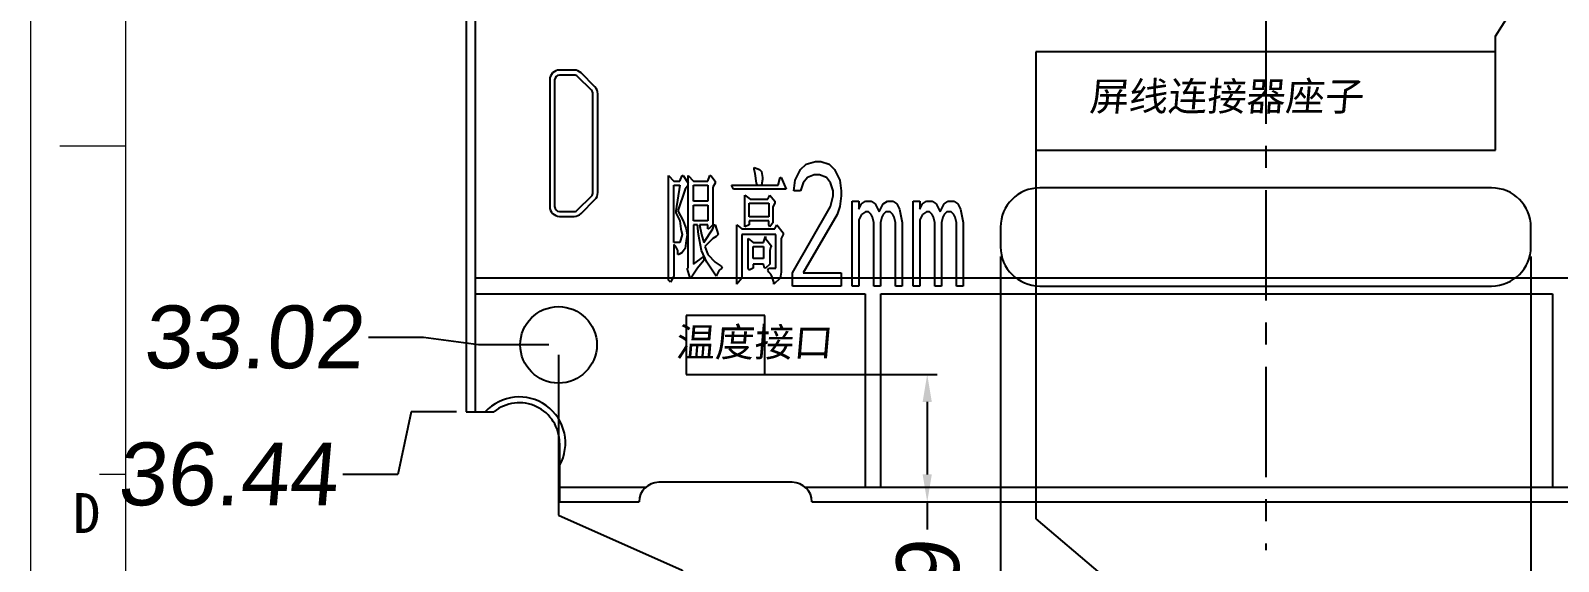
# Model space of a CAD drawing. Extents: x -144 to 4730, y -3845 to 502.
# Drawn here: x 1207.4 to 1285.2, y -3236.8 to -3209.8 of the extents above; entities that cross this region are included whole.
import ezdxf

# ---------------------------------------------------------------- set-up
doc = ezdxf.new("R2010")
doc.units = 0
doc.header["$LTSCALE"] = 15
doc.header["$MEASUREMENT"] = 0
doc.linetypes.add('CENTER', pattern=[0.6, 0.375, -0.075, 0.075, -0.075])
doc.layers.get('0').update_dxf_attribs({"linetype": 'CONTINUOUS'})
doc.layers.get('Defpoints').update_dxf_attribs({"linetype": 'CONTINUOUS'})
doc.layers.add('02___PRT_ALL_AXES', color=7, linetype='CONTINUOUS')
doc.layers.add('03___PRT_ALL_CURVES', color=7, linetype='CONTINUOUS')
doc.layers.add('轮廊线', color=7, linetype='CONTINUOUS', lineweight=13)
doc.styles.get("Standard").update_dxf_attribs({"font": 'txt', "width": 0.8})
doc.styles.add('标准', font='arial.ttf', dxfattribs={"oblique": 5})
doc.dimstyles.new('MSTD', dxfattribs={"dimtxt": 3.2, "dimasz": 1.4, "dimexe": 0.5, "dimexo": 0.5, "dimgap": 0.5, "dimtad": 0, "dimzin": 1, "dimdsep": 46, "dimtxsty": '标准', "dimcen": 0, "dimclrd": 5, "dimclre": 5, "dimclrt": 3, "dimadec": 1, "dimazin": 2, "dimtfac": 0.5, "dimtmove": 0, "dimatfit": 3, "dimfxl": 0, "dimlwd": -1, "dimarcsym": 0})

# ---------------------------------------------------------------- blocks, each defined once
blk = doc.blocks.new('A4h')
at = {"layer": '轮廊线', "color": 7, "lineweight": 13}
for p, q in [((-257.518, 175.716), (-257.518, 0)), ((-252.81, 172.01), (-252.81, 3.706)), ((-252.81, 77.833), (-256.061, 77.833)), ((-252.81, 61.576), (-254.11, 61.576))]:
    blk.add_line(p, q, dxfattribs=at)
at = {"layer": '轮廊线', "color": 7}
blk.add_text('D', height=1.977, dxfattribs=at).set_placement((-255.411, 58.675))
blk = doc.blocks.new('*D719')
at = {"color": 5, "lineweight": -2}
blk.add_line((1309.941, -3215.989), (1316.575, -3215.989), dxfattribs=at)
at = {"layer": 'Defpoints', "color": 0, "lineweight": -3}
for p in [(1270.289, -3192.764), (1309.441, -3215.989), (1316.575, -3215.989)]:
    blk.add_point(p, dxfattribs=at)
at = {"color": 3, "lineweight": -2, "insert": (1322.485, -3215.989), "char_height": 3.2, "attachment_point": 5, "style": '标准'}
blk.add_mtext('23.22', dxfattribs=at)
blk = doc.blocks.new('*D733')
at = {"color": 5, "lineweight": -2}
for p, q in [((1306.789, -3225.789), (1309.089, -3225.789)), ((1309.089, -3225.789), (1311.851, -3225.708)), ((1311.851, -3225.708), (1314.651, -3225.708))]:
    blk.add_line(p, q, dxfattribs=at)
at = {"layer": 'Defpoints', "color": 0, "lineweight": -3}
for p in [(1270.289, -3192.764), (1306.289, -3225.789), (1314.651, -3225.708)]:
    blk.add_point(p, dxfattribs=at)
at = {"color": 3, "lineweight": -2, "insert": (1320.532, -3225.708), "char_height": 3.2, "attachment_point": 5, "style": '标准'}
blk.add_mtext('33.02', dxfattribs=at)
blk = doc.blocks.new('*D734')
at = {"color": 5, "lineweight": -2}
for p, q in [((1306.289, -3226.289), (1306.289, -3230.552)), ((1306.289, -3230.552), (1310.389, -3233.352)), ((1310.389, -3233.352), (1310.389, -3236.152))]:
    blk.add_line(p, q, dxfattribs=at)
at = {"layer": 'Defpoints', "color": 0, "lineweight": -3}
for p in [(1270.289, -3192.764), (1306.289, -3225.789), (1310.389, -3236.152)]:
    blk.add_point(p, dxfattribs=at)
at = {"color": 3, "lineweight": -2, "insert": (1310.389, -3242.045), "char_height": 3.2, "attachment_point": 5, "rotation": 270, "style": '标准'}
blk.add_mtext('36.00', dxfattribs=at)
blk = doc.blocks.new('*D735')
at = {"color": 5, "lineweight": -2}
for p, q in [((1311.489, -3229.204), (1313.789, -3229.204)), ((1313.789, -3229.204), (1316.228, -3230.815)), ((1316.228, -3230.815), (1319.028, -3230.815))]:
    blk.add_line(p, q, dxfattribs=at)
at = {"layer": 'Defpoints', "color": 0, "lineweight": -3}
for p in [(1270.289, -3192.764), (1310.989, -3229.204), (1319.028, -3230.815)]:
    blk.add_point(p, dxfattribs=at)
at = {"color": 3, "lineweight": -2, "insert": (1324.919, -3230.815), "char_height": 3.2, "attachment_point": 5, "style": '标准'}
blk.add_mtext('36.44', dxfattribs=at)
blk = doc.blocks.new('*D736')
at = {"color": 5, "lineweight": -2}
for p, q in [((1306.239, -3234.289), (1306.239, -3236.589)), ((1306.239, -3236.589), (1304.122, -3239.357)), ((1304.122, -3239.357), (1304.122, -3242.157))]:
    blk.add_line(p, q, dxfattribs=at)
at = {"layer": 'Defpoints', "color": 0, "lineweight": -3}
for p in [(1270.289, -3192.764), (1306.239, -3233.789), (1304.122, -3242.157)]:
    blk.add_point(p, dxfattribs=at)
at = {"color": 3, "lineweight": -2, "insert": (1304.122, -3248.067), "char_height": 3.2, "attachment_point": 5, "rotation": 270, "style": '标准'}
blk.add_mtext('35.95', dxfattribs=at)
blk = doc.blocks.new('*D737')
at = {"color": 5, "lineweight": -2}
for p, q in [((1283.734, -3207.268), (1283.734, -3204.468)), ((1281.989, -3210.068), (1283.734, -3207.268)), ((1281.989, -3213.78), (1281.989, -3210.068))]:
    blk.add_line(p, q, dxfattribs=at)
at = {"layer": 'Defpoints', "color": 0, "lineweight": -3}
for p in [(1270.289, -3192.764), (1283.734, -3204.468), (1281.989, -3214.28)]:
    blk.add_point(p, dxfattribs=at)
at = {"color": 3, "lineweight": -2, "insert": (1283.734, -3198.725), "char_height": 3.2, "attachment_point": 5, "rotation": 270, "style": '标准'}
blk.add_mtext('11.70', dxfattribs=at)
blk = doc.blocks.new('*D738')
at = {"color": 5, "lineweight": -2}
for p, q in [((1258.589, -3214.953), (1258.589, -3234.641)), ((1258.589, -3234.641), (1261.854, -3237.441)), ((1261.854, -3237.441), (1261.854, -3240.241))]:
    blk.add_line(p, q, dxfattribs=at)
at = {"layer": 'Defpoints', "color": 0, "lineweight": -3}
for p in [(1270.289, -3192.764), (1258.589, -3214.453), (1261.854, -3240.241)]:
    blk.add_point(p, dxfattribs=at)
at = {"color": 3, "lineweight": -2, "insert": (1261.854, -3245.984), "char_height": 3.2, "attachment_point": 5, "rotation": 270, "style": '标准'}
blk.add_mtext('11.70', dxfattribs=at)
blk = doc.blocks.new('*D739')
at = {"color": 5, "lineweight": -2}
for p, q in [((1256.789, -3221.289), (1256.789, -3237.419)), ((1256.789, -3237.419), (1256.297, -3240.219)), ((1256.297, -3240.219), (1256.297, -3243.019))]:
    blk.add_line(p, q, dxfattribs=at)
at = {"layer": 'Defpoints', "color": 0, "lineweight": -3}
for p in [(1270.289, -3192.764), (1256.789, -3220.789), (1256.297, -3243.019)]:
    blk.add_point(p, dxfattribs=at)
at = {"color": 3, "lineweight": -2, "insert": (1256.297, -3248.762), "char_height": 3.2, "attachment_point": 5, "rotation": 270, "style": '标准'}
blk.add_mtext('13.50', dxfattribs=at)
blk = doc.blocks.new('*D740')
at = {"color": 5, "lineweight": -2}
for p, q in [((1283.789, -3221.289), (1283.789, -3244.279)), ((1283.789, -3244.279), (1283.995, -3247.079)), ((1283.995, -3247.079), (1283.995, -3249.879))]:
    blk.add_line(p, q, dxfattribs=at)
at = {"layer": 'Defpoints', "color": 0, "lineweight": -3}
for p in [(1270.289, -3192.764), (1283.789, -3220.789), (1283.995, -3249.879)]:
    blk.add_point(p, dxfattribs=at)
at = {"color": 3, "lineweight": -2, "insert": (1283.995, -3255.622), "char_height": 3.2, "attachment_point": 5, "rotation": 270, "style": '标准'}
blk.add_mtext('13.50', dxfattribs=at)
blk = doc.blocks.new('*D741')
at = {"color": 5, "lineweight": -2}
for p, q in [((1227.407, -3225.403), (1224.607, -3225.403)), ((1230.207, -3225.789), (1227.407, -3225.403)), ((1233.789, -3225.789), (1230.207, -3225.789))]:
    blk.add_line(p, q, dxfattribs=at)
at = {"layer": 'Defpoints', "color": 0, "lineweight": -3}
for p in [(1270.289, -3192.764), (1224.607, -3225.403), (1234.289, -3225.789)]:
    blk.add_point(p, dxfattribs=at)
at = {"color": 3, "lineweight": -2, "insert": (1218.725, -3225.403), "char_height": 3.2, "attachment_point": 5, "style": '标准'}
blk.add_mtext('33.02', dxfattribs=at)
blk = doc.blocks.new('*D742')
at = {"color": 5, "lineweight": -2}
for p, q in [((1234.289, -3226.289), (1234.289, -3234.469)), ((1234.289, -3234.469), (1240.578, -3237.269)), ((1240.578, -3237.269), (1240.578, -3240.069))]:
    blk.add_line(p, q, dxfattribs=at)
at = {"layer": 'Defpoints', "color": 0, "lineweight": -3}
for p in [(1270.289, -3192.764), (1234.289, -3225.789), (1240.578, -3240.069)]:
    blk.add_point(p, dxfattribs=at)
at = {"color": 3, "lineweight": -2, "insert": (1240.578, -3245.961), "char_height": 3.2, "attachment_point": 5, "rotation": 270, "style": '标准'}
blk.add_mtext('36.00', dxfattribs=at)
blk = doc.blocks.new('*D743')
at = {"color": 5, "lineweight": -2}
for p, q in [((1226.789, -3229.204), (1226.101, -3232.384)), ((1229.089, -3229.204), (1226.789, -3229.204)), ((1226.101, -3232.384), (1223.301, -3232.384))]:
    blk.add_line(p, q, dxfattribs=at)
at = {"layer": 'Defpoints', "color": 0, "lineweight": -3}
for p in [(1270.289, -3192.764), (1229.589, -3229.204), (1223.301, -3232.384)]:
    blk.add_point(p, dxfattribs=at)
at = {"color": 3, "lineweight": -2, "insert": (1217.409, -3232.384), "char_height": 3.2, "attachment_point": 5, "style": '标准'}
blk.add_mtext('36.44', dxfattribs=at)
blk = doc.blocks.new('*D744')
at = {"color": 5, "lineweight": -2}
for p, q in [((1242.406, -3227.289), (1253.556, -3227.289)), ((1248.293, -3233.789), (1253.556, -3233.789))]:
    blk.add_line(p, q, dxfattribs=at)
at = {"color": 5}
for p, q in [((1253.056, -3228.689), (1253.056, -3232.389)), ((1253.056, -3233.789), (1253.056, -3235.189))]:
    blk.add_line(p, q, dxfattribs=at)
for points in [[(1252.823, -3228.689), (1253.289, -3228.689), (1253.056, -3227.289)], [(1253.289, -3232.389), (1252.823, -3232.389), (1253.056, -3233.789)]]:
    blk.add_solid(points, dxfattribs=at)
at = {"layer": 'Defpoints', "color": 0, "lineweight": -3}
for p in [(1241.906, -3227.289), (1247.793, -3233.789), (1253.056, -3233.789)]:
    blk.add_point(p, dxfattribs=at)
at = {"color": 3, "lineweight": -2, "insert": (1253.056, -3239.848), "char_height": 3.2, "attachment_point": 5, "rotation": 270, "style": '标准'}
blk.add_mtext('6.50', dxfattribs=at)

msp = doc.modelspace()

# ---------------------------------------------------------------- linework, layer by layer
at = {"color": 1, "linetype": 'CENTER'}
msp.add_line((1270.289, -3154.899), (1270.289, -3236.253), dxfattribs=at)
at = {"color": 7, "linetype": 'Continuous'}
for p, q in [((1229.589, -3183.189), (1229.589, -3229.204)), ((1281.989, -3210.864), (1258.589, -3210.864)), ((1258.589, -3210.864), (1258.589, -3215.864)), ((1281.989, -3215.864), (1281.989, -3210.864)), ((1235.082, -3211.789), (1234.339, -3211.789)), ((1235.082, -3212.039), (1234.339, -3212.039)), ((1235.966, -3212.819), (1235.259, -3212.112)), ((1236.143, -3212.642), (1235.436, -3211.935)), ((1233.839, -3212.289), (1233.839, -3218.739)), ((1234.089, -3212.289), (1234.089, -3218.739)), ((1236.039, -3218.032), (1236.039, -3212.996)), ((1236.289, -3218.032), (1236.289, -3212.996)), ((1258.589, -3215.864), (1281.989, -3215.864)), ((1235.259, -3218.916), (1235.966, -3218.209)), ((1235.436, -3219.092), (1236.143, -3218.385)), ((1281.789, -3217.789), (1258.789, -3217.789)), ((1234.339, -3218.989), (1235.082, -3218.989)), ((1234.339, -3219.239), (1235.082, -3219.239)), ((1256.789, -3219.789), (1256.789, -3220.789)), ((1283.789, -3220.789), (1283.789, -3219.789)), ((1258.789, -3222.789), (1281.789, -3222.789)), ((1244.789, -3224.289), (1240.789, -3224.289)), ((1240.789, -3224.289), (1240.789, -3227.289)), ((1244.789, -3227.289), (1244.789, -3224.289)), ((1240.789, -3227.289), (1244.789, -3227.289)), ((1229.589, -3229.204), (1230.989, -3229.204)), ((1234.339, -3230.789), (1234.339, -3233.789)), ((1234.339, -3233.789), (1238.389, -3233.789)), ((1247.189, -3233.789), (1306.239, -3233.789))]:
    msp.add_line(p, q, dxfattribs=at)
at = {"color": 1, "linetype": 'Continuous'}
msp.add_line((1246.189, -3232.789), (1239.389, -3232.789), dxfattribs=at)
at = {"color": 7, "linetype": 'Continuous'}
for centre, radius, start, end in [((1234.339, -3212.289), 0.5, 90, 180), ((1234.339, -3212.289), 0.25, 90, 180), ((1235.082, -3212.289), 0.5, 45, 90), ((1235.082, -3212.289), 0.25, 45, 90), ((1235.789, -3212.996), 0.25, 0, 45), ((1235.789, -3212.996), 0.5, 0, 45), ((1235.789, -3218.032), 0.25, 315, 0), ((1235.789, -3218.032), 0.5, 315, 0), ((1258.789, -3219.789), 2, 90, 180), ((1281.789, -3219.789), 2, 0, 90), ((1234.339, -3218.739), 0.5, 180, 270), ((1234.339, -3218.739), 0.25, 180, 270), ((1235.082, -3218.739), 0.25, 270, 315), ((1235.082, -3218.739), 0.5, 270, 315), ((1258.789, -3220.789), 2, 180, 270), ((1281.789, -3220.789), 2, 270, 0), ((1232.289, -3230.789), 2.05, 0, 129.3567)]:
    msp.add_arc(centre, radius, start, end, dxfattribs=at)
at = {"color": 1, "linetype": 'Continuous'}
for centre, start, end in [((1239.389, -3233.789), 90, 180), ((1246.189, -3233.789), 0, 90)]:
    msp.add_arc(centre, 1, start, end, dxfattribs=at)
at = {"layer": '02___PRT_ALL_AXES', "color": 7, "linetype": 'Continuous'}
msp.add_circle((1234.289, -3225.789), 1.95, dxfattribs=at)
at = {"layer": '03___PRT_ALL_CURVES', "color": 4, "linetype": 'Continuous'}
for p, q in [((1230.039, -3183.189), (1230.039, -3229.204)), ((1244.252, -3216.751), (1244.515, -3216.851)), ((1244.252, -3216.851), (1244.252, -3216.751)), ((1244.304, -3217.053), (1244.252, -3216.851)), ((1244.515, -3216.851), (1244.62, -3216.952)), ((1246.335, -3217.393), (1246.611, -3216.854)), ((1246.611, -3216.854), (1246.887, -3216.584)), ((1246.887, -3216.584), (1247.37, -3216.449)), ((1247.37, -3216.449), (1247.645, -3216.449)), ((1247.645, -3216.449), (1248.059, -3216.584)), ((1248.059, -3216.584), (1248.335, -3216.854)), ((1248.335, -3216.854), (1248.611, -3217.393)), ((1239.889, -3217.153), (1240.152, -3217.455)), ((1239.889, -3222.487), (1239.889, -3217.153)), ((1240.152, -3217.455), (1240.467, -3217.455)), ((1240.152, -3220.575), (1240.152, -3217.656)), ((1240.152, -3217.656), (1240.467, -3217.656)), ((1240.467, -3217.656), (1240.257, -3218.965)), ((1240.467, -3217.455), (1240.573, -3217.153)), ((1240.573, -3217.153), (1240.625, -3217.153)), ((1240.625, -3217.153), (1240.888, -3217.556)), ((1240.888, -3217.656), (1240.73, -3217.858)), ((1240.888, -3217.153), (1241.151, -3217.455)), ((1240.888, -3221.883), (1240.888, -3217.153)), ((1241.151, -3217.455), (1241.887, -3217.455)), ((1241.151, -3218.462), (1241.151, -3217.656)), ((1241.151, -3217.656), (1241.887, -3217.656)), ((1241.887, -3217.455), (1241.992, -3217.153)), ((1241.887, -3217.656), (1241.887, -3218.462)), ((1241.992, -3217.153), (1242.044, -3217.153)), ((1242.044, -3217.153), (1242.255, -3217.455)), ((1242.255, -3217.556), (1242.149, -3217.757)), ((1242.255, -3217.455), (1242.255, -3217.556)), ((1243.201, -3217.858), (1243.096, -3217.656)), ((1243.096, -3217.656), (1245.461, -3217.656)), ((1244.357, -3217.556), (1244.304, -3217.053)), ((1244.41, -3217.656), (1244.357, -3217.556)), ((1244.62, -3216.952), (1244.672, -3217.254)), ((1244.672, -3217.355), (1244.62, -3217.656)), ((1244.672, -3217.254), (1244.672, -3217.355)), ((1245.461, -3217.656), (1245.566, -3217.254)), ((1245.566, -3217.254), (1245.619, -3217.254)), ((1245.619, -3217.254), (1245.881, -3217.858)), ((1246.266, -3217.933), (1246.335, -3217.393)), ((1246.749, -3217.528), (1246.611, -3217.933)), ((1246.956, -3217.258), (1246.749, -3217.528)), ((1247.301, -3217.123), (1246.956, -3217.258)), ((1247.576, -3217.123), (1247.301, -3217.123)), ((1247.921, -3217.258), (1247.576, -3217.123)), ((1248.128, -3217.528), (1247.921, -3217.258)), ((1248.266, -3217.933), (1248.128, -3217.528)), ((1248.611, -3217.393), (1248.68, -3217.933)), ((1240.73, -3217.858), (1240.362, -3218.965)), ((1241.887, -3218.462), (1241.151, -3218.462)), ((1242.149, -3217.757), (1242.149, -3219.669)), ((1245.881, -3217.858), (1243.201, -3217.858)), ((1243.779, -3218.16), (1244.042, -3218.361)), ((1243.779, -3219.77), (1243.779, -3218.16)), ((1244.042, -3218.361), (1244.935, -3218.361)), ((1244.935, -3218.361), (1245.04, -3218.16)), ((1245.04, -3218.16), (1245.303, -3218.462)), ((1245.303, -3218.462), (1245.303, -3218.562)), ((1246.611, -3217.933), (1246.266, -3217.933)), ((1248.128, -3218.742), (1248.266, -3218.202)), ((1248.266, -3218.202), (1248.266, -3217.933)), ((1248.68, -3218.202), (1248.611, -3218.742)), ((1248.68, -3217.933), (1248.68, -3218.202)), ((1249.232, -3218.472), (1249.577, -3218.472)), ((1249.232, -3222.789), (1249.232, -3218.472)), ((1249.577, -3218.472), (1249.577, -3218.877)), ((1249.715, -3218.607), (1249.922, -3218.472)), ((1249.922, -3218.472), (1250.198, -3218.472)), ((1250.198, -3218.472), (1250.405, -3218.607)), ((1250.819, -3218.607), (1251.026, -3218.472)), ((1251.026, -3218.472), (1251.302, -3218.472)), ((1251.302, -3218.472), (1251.509, -3218.607)), ((1252.337, -3218.472), (1252.682, -3218.472)), ((1252.337, -3222.789), (1252.337, -3218.472)), ((1252.682, -3218.472), (1252.682, -3218.877)), ((1252.82, -3218.607), (1253.027, -3218.472)), ((1253.027, -3218.472), (1253.303, -3218.472)), ((1253.303, -3218.472), (1253.509, -3218.607)), ((1253.923, -3218.607), (1254.13, -3218.472)), ((1254.13, -3218.472), (1254.406, -3218.472)), ((1254.406, -3218.472), (1254.613, -3218.607)), ((1240.257, -3218.965), (1240.257, -3219.065)), ((1240.257, -3219.065), (1240.467, -3219.468)), ((1240.362, -3218.965), (1240.625, -3219.468)), ((1241.151, -3219.468), (1241.151, -3218.663)), ((1241.151, -3218.663), (1241.887, -3218.663)), ((1241.887, -3218.663), (1241.887, -3219.468)), ((1243.989, -3219.267), (1243.989, -3218.562)), ((1243.989, -3218.562), (1244.988, -3218.562)), ((1244.988, -3219.267), (1243.989, -3219.267)), ((1244.988, -3218.562), (1244.988, -3219.267)), ((1245.303, -3218.562), (1245.198, -3218.763)), ((1245.198, -3218.763), (1245.198, -3219.569)), ((1246.197, -3222.114), (1248.128, -3218.742)), ((1248.473, -3219.147), (1246.749, -3222.114)), ((1248.611, -3218.742), (1248.473, -3219.147)), ((1249.577, -3218.877), (1249.715, -3218.607)), ((1249.715, -3219.147), (1249.577, -3219.416)), ((1249.922, -3219.012), (1249.715, -3219.147)), ((1250.06, -3219.012), (1249.922, -3219.012)), ((1250.198, -3219.147), (1250.06, -3219.012)), ((1250.267, -3219.282), (1250.198, -3219.147)), ((1250.405, -3218.607), (1250.612, -3219.012)), ((1250.612, -3219.012), (1250.819, -3218.607)), ((1250.819, -3219.147), (1250.75, -3219.282)), ((1250.957, -3219.012), (1250.819, -3219.147)), ((1251.164, -3219.012), (1250.957, -3219.012)), ((1251.302, -3219.147), (1251.164, -3219.012)), ((1251.371, -3219.282), (1251.302, -3219.147)), ((1251.509, -3218.607), (1251.647, -3218.877)), ((1251.647, -3218.877), (1251.785, -3219.551)), ((1252.682, -3218.877), (1252.82, -3218.607)), ((1252.82, -3219.147), (1252.682, -3219.416)), ((1253.027, -3219.012), (1252.82, -3219.147)), ((1253.165, -3219.012), (1253.027, -3219.012)), ((1253.303, -3219.147), (1253.165, -3219.012)), ((1253.371, -3219.282), (1253.303, -3219.147)), ((1253.509, -3218.607), (1253.716, -3219.012)), ((1253.716, -3219.012), (1253.923, -3218.607)), ((1253.923, -3219.147), (1253.854, -3219.282)), ((1254.061, -3219.012), (1253.923, -3219.147)), ((1254.268, -3219.012), (1254.061, -3219.012)), ((1254.406, -3219.147), (1254.268, -3219.012)), ((1254.475, -3219.282), (1254.406, -3219.147)), ((1254.613, -3218.607), (1254.751, -3218.877)), ((1254.751, -3218.877), (1254.889, -3219.551)), ((1240.467, -3219.468), (1240.52, -3219.87)), ((1240.52, -3219.87), (1240.573, -3220.172)), ((1240.625, -3219.468), (1240.783, -3219.87)), ((1240.783, -3219.87), (1240.835, -3220.172)), ((1241.887, -3219.468), (1241.151, -3219.468)), ((1241.151, -3219.669), (1241.151, -3221.682)), ((1241.361, -3219.669), (1241.151, -3219.669)), ((1241.414, -3220.172), (1241.361, -3219.669)), ((1241.466, -3219.669), (1241.571, -3220.172)), ((1241.887, -3219.669), (1241.466, -3219.669)), ((1241.676, -3220.575), (1242.149, -3219.87)), ((1241.887, -3219.87), (1241.887, -3219.669)), ((1241.939, -3219.87), (1241.887, -3219.87)), ((1242.149, -3219.669), (1241.939, -3219.87)), ((1242.149, -3219.87), (1242.202, -3219.669)), ((1242.202, -3219.669), (1242.255, -3219.669)), ((1242.255, -3219.669), (1242.412, -3220.172)), ((1243.358, -3219.669), (1243.621, -3219.87)), ((1243.358, -3222.688), (1243.358, -3219.669)), ((1243.621, -3219.87), (1245.303, -3219.87)), ((1243.989, -3219.669), (1243.779, -3219.77)), ((1244.988, -3219.468), (1243.989, -3219.468)), ((1243.989, -3219.468), (1243.989, -3219.669)), ((1244.988, -3219.669), (1244.988, -3219.468)), ((1245.04, -3219.77), (1244.988, -3219.669)), ((1245.198, -3219.569), (1245.04, -3219.77)), ((1245.303, -3219.87), (1245.408, -3219.669)), ((1245.408, -3219.669), (1245.724, -3220.072)), ((1249.577, -3219.416), (1249.577, -3222.789)), ((1250.336, -3219.551), (1250.267, -3219.282)), ((1250.336, -3222.789), (1250.336, -3219.551)), ((1250.75, -3219.282), (1250.681, -3219.551)), ((1250.681, -3219.551), (1250.681, -3222.789)), ((1251.44, -3219.551), (1251.371, -3219.282)), ((1251.44, -3222.789), (1251.44, -3219.551)), ((1251.785, -3219.551), (1251.785, -3222.789)), ((1252.682, -3219.416), (1252.682, -3222.789)), ((1253.44, -3219.551), (1253.371, -3219.282)), ((1253.44, -3222.789), (1253.44, -3219.551)), ((1253.854, -3219.282), (1253.785, -3219.551)), ((1253.785, -3219.551), (1253.785, -3222.789)), ((1254.544, -3219.551), (1254.475, -3219.282)), ((1254.544, -3222.789), (1254.544, -3219.551)), ((1254.889, -3219.551), (1254.889, -3222.789)), ((1240.467, -3220.575), (1240.152, -3220.575)), ((1240.257, -3220.776), (1240.152, -3220.675)), ((1240.152, -3220.675), (1240.152, -3222.286)), ((1240.362, -3220.977), (1240.257, -3220.776)), ((1240.573, -3220.172), (1240.467, -3220.575)), ((1240.783, -3220.474), (1240.73, -3220.877)), ((1240.835, -3220.172), (1240.783, -3220.474)), ((1241.571, -3220.977), (1241.414, -3220.172)), ((1241.571, -3220.172), (1241.676, -3220.575)), ((1242.149, -3220.374), (1241.729, -3220.776)), ((1241.729, -3220.776), (1241.887, -3221.179)), ((1242.307, -3220.273), (1242.149, -3220.374)), ((1242.412, -3220.172), (1242.307, -3220.273)), ((1243.621, -3220.172), (1243.621, -3222.386)), ((1245.356, -3220.172), (1243.621, -3220.172)), ((1243.937, -3220.374), (1244.199, -3220.575)), ((1243.937, -3221.883), (1243.937, -3220.374)), ((1244.199, -3220.575), (1244.725, -3220.575)), ((1244.199, -3220.776), (1244.725, -3220.776)), ((1244.199, -3221.38), (1244.199, -3220.776)), ((1244.725, -3220.575), (1244.83, -3220.273)), ((1244.725, -3220.776), (1244.725, -3221.38)), ((1244.83, -3220.273), (1244.83, -3220.374)), ((1244.83, -3220.374), (1245.145, -3220.776)), ((1245.093, -3220.776), (1245.04, -3220.977)), ((1245.145, -3220.776), (1245.093, -3220.776)), ((1245.356, -3221.883), (1245.356, -3220.172)), ((1245.724, -3220.172), (1245.619, -3220.374)), ((1245.619, -3220.374), (1245.619, -3222.084)), ((1245.724, -3220.072), (1245.724, -3220.172)), ((1240.362, -3221.179), (1240.362, -3220.977)), ((1240.415, -3221.179), (1240.362, -3221.179)), ((1240.573, -3221.078), (1240.415, -3221.179)), ((1240.73, -3220.877), (1240.573, -3221.078)), ((1241.151, -3221.682), (1241.676, -3221.279)), ((1241.676, -3221.481), (1241.361, -3221.883)), ((1241.834, -3221.581), (1241.571, -3220.977)), ((1241.676, -3221.279), (1241.676, -3221.481)), ((1242.307, -3222.286), (1241.834, -3221.581)), ((1241.887, -3221.179), (1242.255, -3221.581)), ((1242.255, -3221.581), (1242.57, -3221.782)), ((1244.725, -3221.38), (1244.199, -3221.38)), ((1245.04, -3220.977), (1245.04, -3221.682)), ((1240.152, -3222.286), (1239.994, -3222.588)), ((1240.993, -3222.386), (1240.835, -3221.883)), ((1240.835, -3221.883), (1240.888, -3221.883)), ((1241.098, -3222.286), (1240.993, -3222.386)), ((1241.361, -3221.883), (1241.098, -3222.286)), ((1242.465, -3221.984), (1242.307, -3222.286)), ((1242.622, -3221.883), (1242.465, -3221.984)), ((1242.57, -3221.782), (1242.622, -3221.883)), ((1243.989, -3221.984), (1243.937, -3221.883)), ((1244.199, -3221.883), (1243.989, -3221.984)), ((1244.725, -3221.682), (1244.199, -3221.682)), ((1244.199, -3221.682), (1244.199, -3221.883)), ((1244.778, -3221.883), (1244.725, -3221.682)), ((1244.83, -3221.883), (1244.778, -3221.883)), ((1245.04, -3221.682), (1244.83, -3221.883)), ((1244.935, -3221.984), (1244.988, -3221.883)), ((1244.988, -3222.084), (1244.935, -3221.984)), ((1244.988, -3221.883), (1245.356, -3221.883)), ((1245.093, -3222.185), (1244.988, -3222.084)), ((1245.145, -3222.286), (1245.093, -3222.185)), ((1245.251, -3222.588), (1245.145, -3222.286)), ((1245.619, -3222.084), (1245.566, -3222.386)), ((1246.197, -3222.789), (1246.197, -3222.114)), ((1246.749, -3222.114), (1248.68, -3222.114)), ((1248.68, -3222.114), (1248.68, -3222.789)), ((1310.539, -3222.389), (1230.039, -3222.389)), ((1239.994, -3222.588), (1239.889, -3222.487)), ((1243.621, -3222.386), (1243.358, -3222.688)), ((1245.566, -3222.386), (1245.251, -3222.688)), ((1245.251, -3222.688), (1245.251, -3222.588)), ((1248.68, -3222.789), (1246.197, -3222.789)), ((1249.577, -3222.789), (1249.232, -3222.789)), ((1250.681, -3222.789), (1250.336, -3222.789)), ((1251.785, -3222.789), (1251.44, -3222.789)), ((1252.682, -3222.789), (1252.337, -3222.789)), ((1253.785, -3222.789), (1253.44, -3222.789)), ((1254.889, -3222.789), (1254.544, -3222.789)), ((1230.039, -3223.189), (1249.889, -3223.189)), ((1249.889, -3223.189), (1249.889, -3233.039)), ((1250.689, -3223.189), (1284.889, -3223.189)), ((1250.689, -3233.039), (1250.689, -3223.189)), ((1284.889, -3223.189), (1284.889, -3233.039)), ((1230.039, -3229.204), (1230.554, -3229.204)), ((1234.339, -3231.938), (1234.339, -3233.039)), ((1234.339, -3233.039), (1238.728, -3233.039)), ((1246.851, -3233.039), (1306.239, -3233.039))]:
    msp.add_line(p, q, dxfattribs=at)
msp.add_arc((1232.289, -3230.789), 2.35, 330.73176, 137.58428, dxfattribs=at)

# ---------------------------------------------------------------- block references
at = {"layer": '轮廊线', "ltscale": 0.5, "xscale": 1.028342653346726, "yscale": 1.028342653345476, "zscale": 1.028342653344972}
msp.add_blockref('A4h', (1472.227, -3295.709), dxfattribs=at)

# ---------------------------------------------------------------- texts
at = {"char_height": 1.46234, "attachment_point": 1, "style": '标准'}
for s, insert in [('{\\fSimSun|b0|i0|c134|p2;屏线连接器座子}', (1261.287, -3212.39)), ('{\\fSimSun|b0|i0|c134|p2;温度接口}', (1240.231, -3224.916))]:
    msp.add_mtext(s, dxfattribs=dict(at, insert=insert))

# ---------------------------------------------------------------- dimensions: what is measured, and where the dimension line sits
for feature_location, offset, dtype, origin, picture, middle in [((1229.589, -3229.204), (-6.288, -3.18), 1, (1270.289, -3192.764), '*D743', (1217.409, -3232.384)), ((1234.289, -3225.789), (-9.682, 0.386), 1, (1270.289, -3192.764), '*D741', (1218.725, -3225.403)), ((1234.28923396, -3225.788832058), (6.289259005, -14.27983045), 0, (1270.28923396, -3192.763832058), '*D742', (1240.578492966, -3245.961295523)), ((1256.78923396, -3220.788832058), (-0.492349805, -22.230480559), 0, (1270.28923396, -3192.763832058), '*D739', (1256.296884155, -3248.762423121)), ((1258.589, -3214.453), (3.265, -25.787), 0, (1270.289, -3192.764), '*D738', (1261.854, -3245.984)), ((1309.441, -3215.989), (7.133, 0), 1, (1270.289, -3192.764), '*D719', (1322.485, -3215.989)), ((1306.289, -3225.789), (8.361, 0.081), 1, (1270.289, -3192.764), '*D733', (1320.532, -3225.708)), ((1306.28923396, -3225.788832058), (4.099424195, -10.363233057), 0, (1270.28923396, -3192.763832058), '*D734', (1310.388658155, -3242.04469813)), ((1310.989, -3229.204), (8.039, -1.611), 1, (1270.289, -3192.764), '*D735', (1324.919, -3230.815)), ((1306.23923396, -3233.788832058), (-2.117051726, -8.367860012), 0, (1270.28923396, -3192.763832058), '*D736', (1304.122182234, -3248.066787568)), ((1281.989, -3214.28), (1.745, 9.811), 0, (1270.289, -3192.764), '*D737', (1283.734, -3198.725)), ((1283.78923396, -3220.788832058), (0.205280229, -29.089768248), 0, (1270.28923396, -3192.763832058), '*D740', (1283.994514189, -3255.62171081))]:
    dim = msp.add_ordinate_dim(feature_location=feature_location, offset=offset, dtype=dtype, origin=origin, dimstyle='MSTD')
    dim.commit()
    dim.dimension.update_dxf_attribs({"geometry": picture, "text_midpoint": middle})
dim = msp.add_linear_dim(base=(1253.056, -3233.789), p1=(1241.906, -3227.289), p2=(1247.793, -3233.789), angle=270, dimstyle='MSTD')
dim.commit()
dim.dimension.update_dxf_attribs({"geometry": '*D744', "text_midpoint": (1253.056, -3239.848)})

doc.saveas('drawing.dxf')
